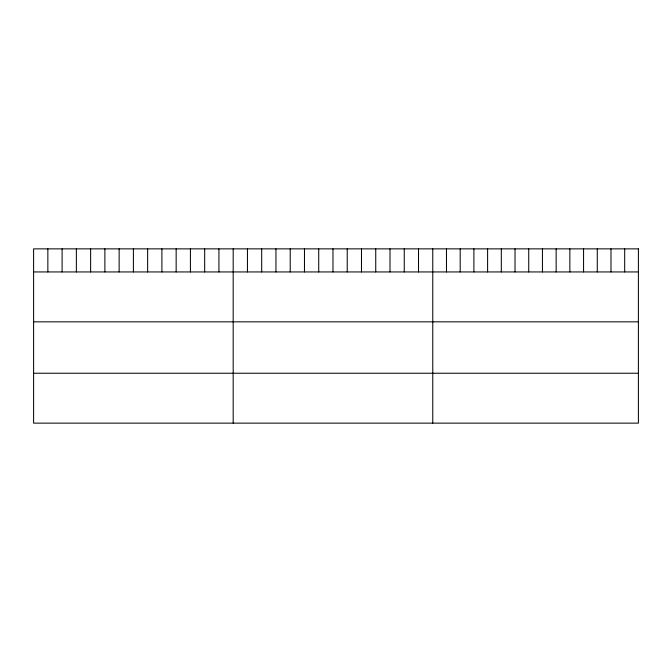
<?xml version="1.0" encoding="UTF-8"?>
<svg xmlns="http://www.w3.org/2000/svg" width="672" height="672" viewBox="0 0 672 672"><rect width="100%" height="100%" fill="white"/><g stroke="black" fill="none" stroke-linecap="round" stroke-linejoin="round"><path stroke-width="1.01" d="M33.6 271.942L638.4 271.942M33.6 321.838L638.4 321.838M33.6 373.237L638.4 373.237M624.691 248.867L624.691 271.942M610.982 248.867L610.982 271.942M597.274 248.867L597.274 271.942M583.565 248.867L583.565 271.942M569.856 248.867L569.856 271.942M556.147 248.867L556.147 271.942M542.438 248.867L542.438 271.942M528.73 248.867L528.73 271.942M515.021 248.867L515.021 271.942M501.312 248.867L501.312 271.942M487.603 248.867L487.603 271.942M473.894 248.867L473.894 271.942M460.186 248.867L460.186 271.942M446.477 248.867L446.477 271.942M432.768 248.867L432.768 423.133M418.513 248.867L418.513 271.942M404.258 248.867L404.258 271.942M390.004 248.867L390.004 271.942M375.74 248.867L375.74 271.942M361.486 248.867L361.486 271.942M347.231 248.867L347.231 271.942M332.976 248.867L332.976 271.942M318.721 248.867L318.721 271.942M304.466 248.867L304.466 271.942M290.212 248.867L290.212 271.942M275.948 248.867L275.948 271.942M261.694 248.867L261.694 271.942M247.439 248.867L247.439 271.942M233.184 248.867L233.184 423.133M218.929 248.867L218.929 271.942M204.674 248.867L204.674 271.942M190.42 248.867L190.42 271.942M176.156 248.867L176.156 271.942M161.902 248.867L161.902 271.942M147.647 248.867L147.647 271.942M133.392 248.867L133.392 271.942M119.137 248.867L119.137 271.942M104.882 248.867L104.882 271.942M90.628 248.867L90.628 271.942M76.364 248.867L76.364 271.942M62.11 248.867L62.11 271.942M47.855 248.867L47.855 271.942M638.4 248.867L33.6 248.867L33.6 423.133L638.4 423.133L638.4 248.867"/></g></svg>
